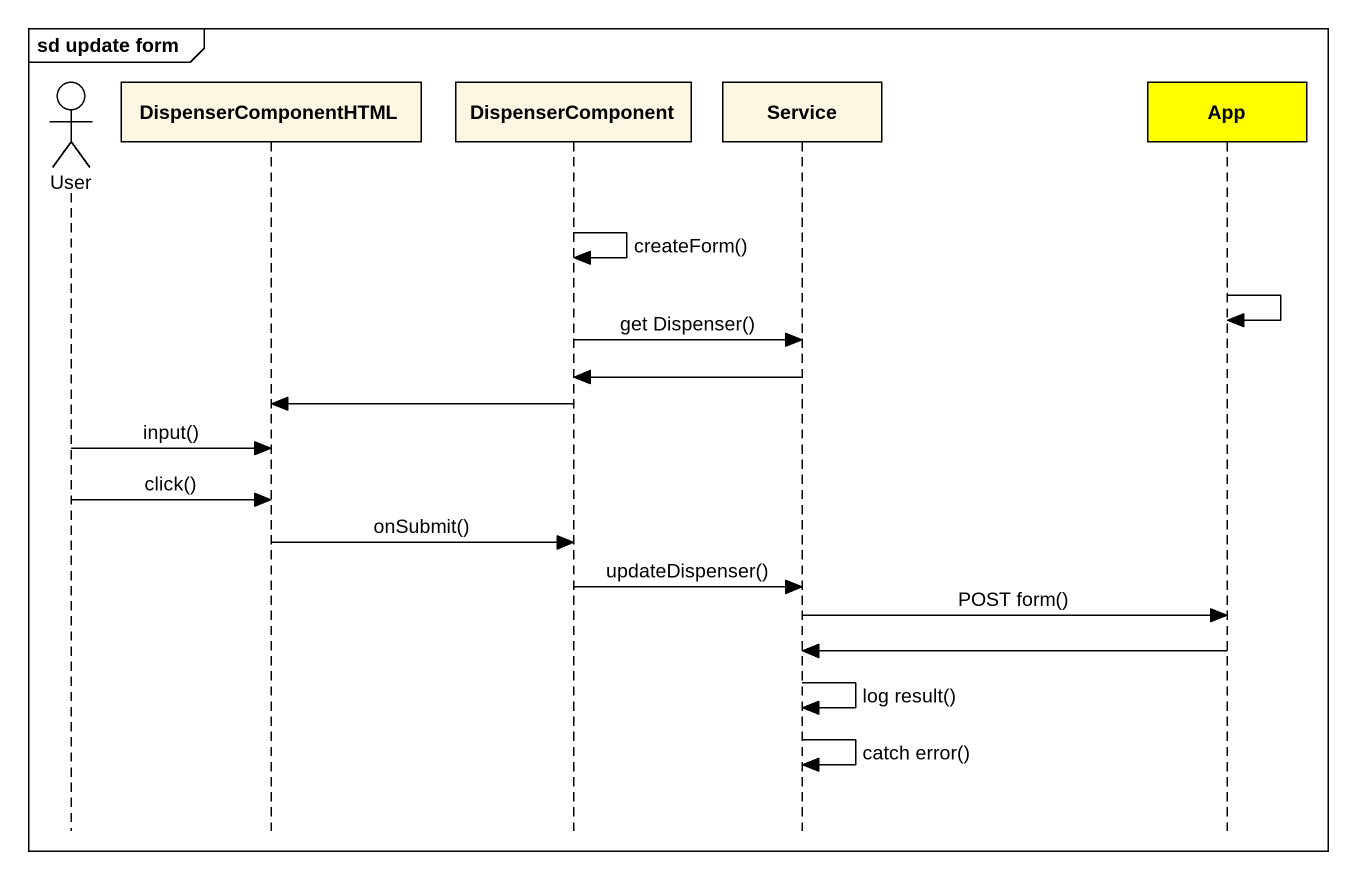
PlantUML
@startuml
mainframe sd update form
hide footbox
actor User
participant DispenserComponentHTML
participant DispenserComponent
participant Service
participant App #FFFF00

DispenserComponent -> DispenserComponent : createForm()
App -> App
DispenserComponent -> Service : get Dispenser()
Service -> DispenserComponent
DispenserComponent -> DispenserComponentHTML
User -> DispenserComponentHTML : input()
User -> DispenserComponentHTML : click()
DispenserComponentHTML -> DispenserComponent : onSubmit()
DispenserComponent -> Service : updateDispenser()
Service -> App : POST form()
App -> Service
Service -> Service : log result()
Service -> Service : catch error()
@enduml
